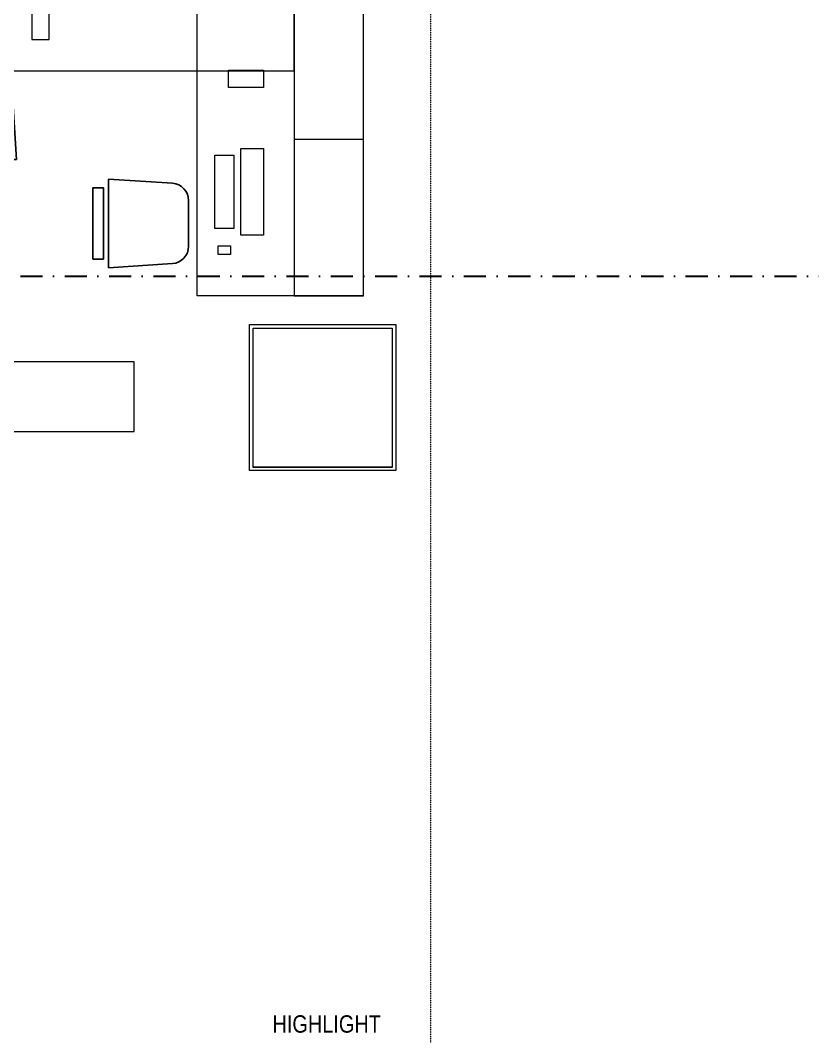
# Model space of a CAD drawing. Extents: x -3709 to 34975, y -230 to 8245.
# Drawn here: x 5067 to 5523, y 2085 to 2669 of the extents above; entities that cross this region are included whole.
import ezdxf
from ezdxf.enums import TextEntityAlignment as Align

# ---------------------------------------------------------------- set-up
doc = ezdxf.new("R2010")
doc.units = 0
doc.linetypes.add('DASHDOT', pattern=[25.4, 12.7, -6.35, 0, -6.35])
doc.linetypes.add('DOT2', pattern=[0.125, 0, -0.125])
doc.layers.get('0').update_dxf_attribs({"color": 9, "lineweight": 9})
for name, color, linetype, lineweight in [('01', 9, 'Continuous', 9), ('05', 9, 'Continuous', 9), ('14', 9, 'Continuous', 9), ('20', 9, 'DOT2', 9), ('21', 9, 'Continuous', 9), ('E-KABLO', 7, 'Continuous', 30)]:
    doc.layers.add(name, color=color, linetype=linetype, lineweight=lineweight)
doc.styles.add('MuuM_TEXT-STANDART', font='ARIALN.TTF')

# ---------------------------------------------------------------- blocks, each defined once
blk = doc.blocks.new('p-kolon-80x80-vw')
at = {"layer": '01'}
blk.add_lwpolyline([(-40, -40), (-40, 40), (40, 40), (40, -40)], close=True, dxfattribs=at)
blk = doc.blocks.new('m-vw-sandalye')
at = {"lineweight": -3, "ltscale": 0.5}
blk.add_lwpolyline([(-20.5, 0), (20.5, 0), (20.5, -6), (-20.5, -6)], close=True, dxfattribs=at)
blk.add_lwpolyline([(-25.5, -9), (25.5, -9), (23.11, -45.65, -0.395265), (13.13, -55), (-13.13, -55, -0.395265), (-23.11, -45.65)], format="xyb", close=True, dxfattribs=at)
blk = doc.blocks.new('m-vw-bilgisayar-2')
for points in [[(38, 60), (18, 60), (18, 70), (38, 70)], [(25, 25), (38, 25), (38, -25), (25, -25)], [(10, 21), (21, 21), (21, -21), (10, -21)], [(12, -31), (19, -31), (19, -36), (12, -36)]]:
    blk.add_lwpolyline(points, close=True)
blk = doc.blocks.new('danısma')
at = {"layer": '05'}
for p, q in [((-5954.55, 23526.46), (-5954.55, 23486.46)), ((-5864.55, 23526.46), (-5864.55, 23486.46)), ((-5774.55, 23526.46), (-5774.55, 23486.46)), ((-5684.55, 23526.46), (-5684.55, 23486.46)), ((-5594.55, 23526.46), (-5594.55, 23486.46)), ((-5504.55, 23526.46), (-5504.55, 23486.46)), ((-5414.55, 23526.46), (-5414.55, 23486.46)), ((-5324.55, 23526.46), (-5324.55, 23486.46)), ((-5959.55, 23481.46), (-5999.55, 23481.46)), ((-5279.55, 23481.46), (-5319.55, 23481.46)), ((-5959.55, 23391.46), (-5999.55, 23391.46)), ((-5279.55, 23391.46), (-5319.55, 23391.46)), ((-5279.55, 23301.46), (-5319.55, 23301.46))]:
    blk.add_line(p, q, dxfattribs=at)
blk.add_lwpolyline([(-5279.55, 23301.46), (-5279.55, 23526.46), (-5999.55, 23526.46), (-5999.55, 23301.46), (-5959.55, 23301.46), (-5959.55, 23486.46), (-5319.55, 23486.46), (-5319.55, 23301.46), (-5279.55, 23301.46)], dxfattribs=at)
for points in [[(-5959.55, 23486.46), (-5959.55, 23430.86), (-5319.55, 23430.86), (-5319.55, 23486.46), (-5409.55, 23486.46)], [(-5959.55, 23301.46), (-5903.95, 23301.46), (-5903.95, 23486.46), (-5959.55, 23486.46)], [(-5319.55, 23301.46), (-5375.15, 23301.46), (-5375.15, 23486.46), (-5319.55, 23486.46)], [(-5951.55, 23223.47), (-5411.55, 23223.47), (-5411.55, 23263.47), (-5951.55, 23263.47)]]:
    blk.add_lwpolyline(points, close=True, dxfattribs=at)
at = {"layer": '05', "rotation": 90}
for p in [(-5784.55, 23430.86), (-5644.55, 23430.86)]:
    blk.add_blockref('m-vw-bilgisayar-2', p, dxfattribs=at)
at = {"layer": '05', "xscale": -1, "rotation": 270}
blk.add_blockref('m-vw-bilgisayar-2', (-5530.39, 23430.86), dxfattribs=at)
at = {"layer": '05'}
blk.add_blockref('m-vw-bilgisayar-2', (-5375.15, 23361.29), dxfattribs=at)
at = {"layer": '05', "xscale": -1}
blk.add_blockref('m-vw-bilgisayar-2', (-5903.95, 23355.35), dxfattribs=at)
at = {"layer": '05', "lineweight": -3}
for p, rotation in [((-5784.55, 23370.86), 180), ((-5644.55, 23370.86), 180), ((-5504.55, 23370.86), 180), ((-5435.15, 23343.12), 90)]:
    blk.add_blockref('m-vw-sandalye', p, dxfattribs=dict(at, rotation=rotation))
at = {"layer": '05', "lineweight": -3, "xscale": -1, "rotation": 270}
blk.add_blockref('m-vw-sandalye', (-5843.95, 23345.27), dxfattribs=at)

msp = doc.modelspace()

# ---------------------------------------------------------------- linework, layer by layer
at = {"layer": '14'}
msp.add_lwpolyline([(5198.84, 2494.5), (5282.84, 2494.5), (5282.84, 2410.5), (5198.84, 2410.5)], close=True, dxfattribs=at)
at = {"layer": '20'}
msp.add_lwpolyline([(5282.84, 3972.5), (5282.84, 3912.5), (5302.84, 3912.5), (5302.84, 290.44), (5282.84, 290.44), (5282.83, 234.5)], dxfattribs=at)
at = {"layer": 'E-KABLO', "color": 6, "linetype": 'DASHDOT'}
msp.add_line((4939.53, 2522.32), (5839.15, 2522.32), dxfattribs=at)

# ---------------------------------------------------------------- block references
for p in [(5240.84, 2452.5), (5240.84, 2452.4)]:
    msp.add_blockref('p-kolon-80x80-vw', p)
at = {"layer": '05'}
msp.add_blockref('danısma', (10543.89, -20790.46), dxfattribs=at)

# ---------------------------------------------------------------- texts
at = {"layer": '21', "style": 'MuuM_TEXT-STANDART'}
msp.add_text('HIGHLIGHT', height=10, dxfattribs=at).set_placement((5274.31, 2097.31), align=Align.TOP_RIGHT)

doc.saveas('drawing.dxf')
